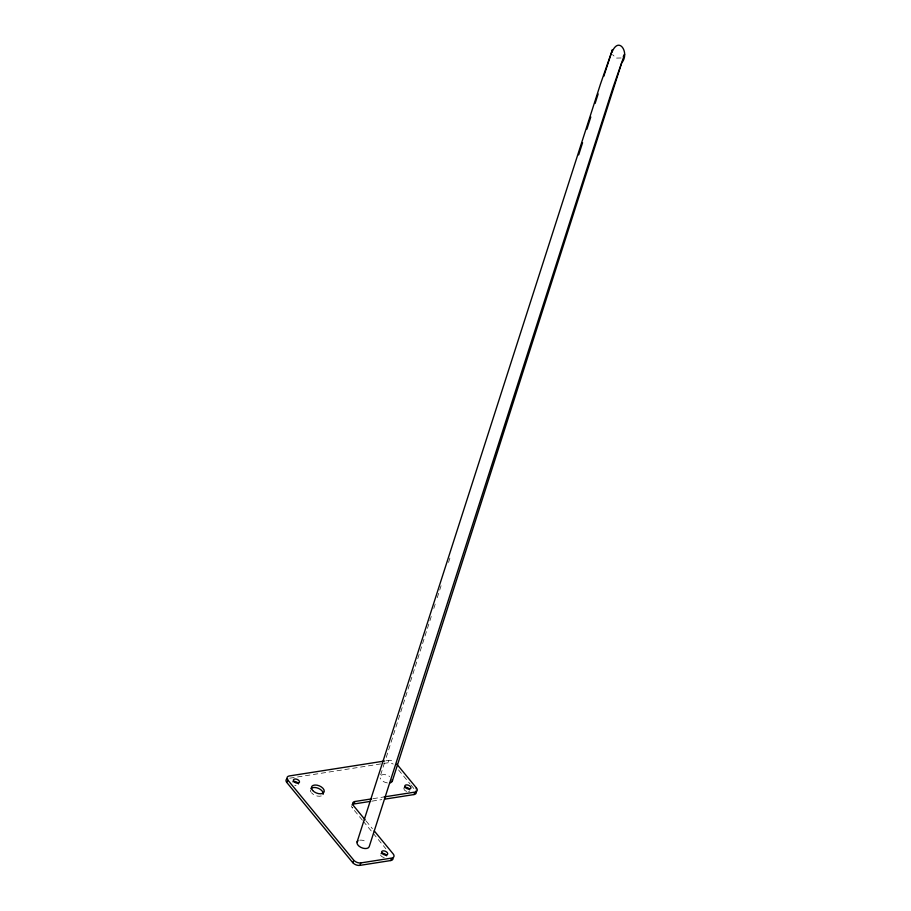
<?xml version="1.0" encoding="UTF-8"?>
<svg xmlns="http://www.w3.org/2000/svg" width="911" height="911" viewBox="0 0 911 911"><rect width="100%" height="100%" fill="white"/><g stroke="black" fill="none" stroke-linecap="round" stroke-linejoin="round"><path stroke-width="0.68" stroke-dasharray="4.55 3.42" d="M384.488 762.871L380.16 776.423A6.502 3.712 22.2 0 1 389.692 776.457M386.218 757.462L432.065 613.9M433.795 608.48L435.526 603.071M437.257 597.65L441.152 585.466M448.508 562.44L450.239 557.02M362.384 820.185L352.443 808.103L352.785 807.283M388.188 761.983L388.86 760.343A5.409 3.086 22.2 0 1 394.645 761.892M621.12 57.985L616.155 58.088L612.568 54.637M386.059 760.776L388.86 760.343M289.698 778.199L382.244 763.691M383.645 763.475L387.858 762.814A5.409 3.086 22.2 0 1 393.199 764.078M373.066 798.662L384.248 796.909M372.064 801.133L381.834 799.596M398.54 769.909L410.098 783.95M410.986 785.031L414.539 789.359M366.097 821.005L372.417 828.691M363.284 821.278L372.314 832.255M373.225 833.36L385.865 848.733M403.835 788.266L404.279 789.848A3.245 1.856 22.2 0 0 407.49 791.511M352.443 808.103A5.409 3.086 22.2 0 1 351.589 806.11M321.276 795.963A6.764 3.86 22.2 0 1 311.437 792.718M310.89 791.921A6.764 3.86 22.2 0 1 310.378 790.213M409.882 790.623A3.245 1.856 22.2 0 1 408.561 791.511M296.052 785.612A3.245 1.856 22.2 0 1 294.8 785.293M384.26 857.502A3.245 1.856 22.2 0 1 380.604 855.03M387.391 782.925A6.502 3.712 22.2 0 1 380.149 777.937M359.72 840.193A6.502 3.712 22.2 0 1 366.586 841.992"/><path stroke-width="1.37" d="M612.021 52.064C619.036 35.324 629.979 53.35 621.712 62.848L392.288 781.148M578.679 154.881L582.573 142.697M586.9 129.157L590.795 116.972M595.111 103.433L598.14 93.947M603.765 76.353L612.465 49.672L600.508 83.949L357.078 841.98M287.181 781.718L287.853 780.078A5.409 3.086 22.2 0 1 289.299 775.956L384.658 761.004M354.231 803.16L354.903 801.509L371.665 798.879M393.051 858.413A5.409 3.086 22.2 0 1 390.739 860.542L359.845 865.382A5.409 3.086 22.2 0 1 352.716 862.603L353.388 860.963M360.175 864.562L360.847 862.911L391.753 858.071A5.409 3.086 22.2 0 0 393.199 853.949L374.227 830.889M416.099 788.789L416.429 787.969L396.877 764.204M384.636 799.163L413.97 794.563L414.642 792.912M390.739 860.542L391.411 858.891M623.272 56.471L624.559 54.409L612.852 88.003L369.194 846.695A6.502 3.712 22.2 0 1 360.745 847.31A6.502 3.712 22.2 0 1 358.012 840.819M384.248 796.909L414.983 792.092A5.409 3.086 22.2 0 0 416.429 787.969M370.663 801.35L353.901 803.98A5.409 3.086 22.2 0 0 352.01 804.914M365.197 819.911L353.457 805.631A5.409 3.086 22.2 0 1 354.903 801.509M287.853 780.078L353.719 860.143A5.409 3.086 22.2 0 0 360.847 862.911M352.716 862.603L286.851 782.549A5.409 3.086 22.2 0 1 287.569 778.598M310.902 788.721A6.764 3.86 22.2 0 1 318.736 788.505A6.764 3.86 22.2 0 1 323.109 794.324M404.325 787.662A3.245 1.856 22.2 0 1 409.426 789.04M292.886 781.763A3.245 1.856 22.2 0 1 296.029 781.786A3.245 1.856 22.2 0 1 298.432 783.927M381.094 853.641A3.245 1.856 22.2 0 1 384.237 853.675A3.245 1.856 22.2 0 1 386.64 855.805M415.871 791.078A5.409 3.086 22.2 0 1 413.97 794.563M392.288 779.622A6.502 3.712 22.2 0 1 389.623 782.925M312.655 790.486A6.764 3.86 22.2 0 0 323.724 792.559A6.764 3.86 22.2 0 0 317.062 785.18A6.764 3.86 22.2 0 0 312.655 790.486M405.065 787.07A3.245 1.856 22.2 0 0 410.394 788.744A3.245 1.856 22.2 0 0 408.128 785.1A3.245 1.856 22.2 0 0 405.065 787.07M293.627 781.171A3.245 1.856 22.2 0 0 298.956 782.845A3.245 1.856 22.2 0 0 296.69 779.201A3.245 1.856 22.2 0 0 293.627 781.171M381.834 853.049A3.245 1.856 22.2 0 0 387.164 854.734A3.245 1.856 22.2 0 0 384.897 851.079A3.245 1.856 22.2 0 0 381.834 853.049"/></g></svg>
